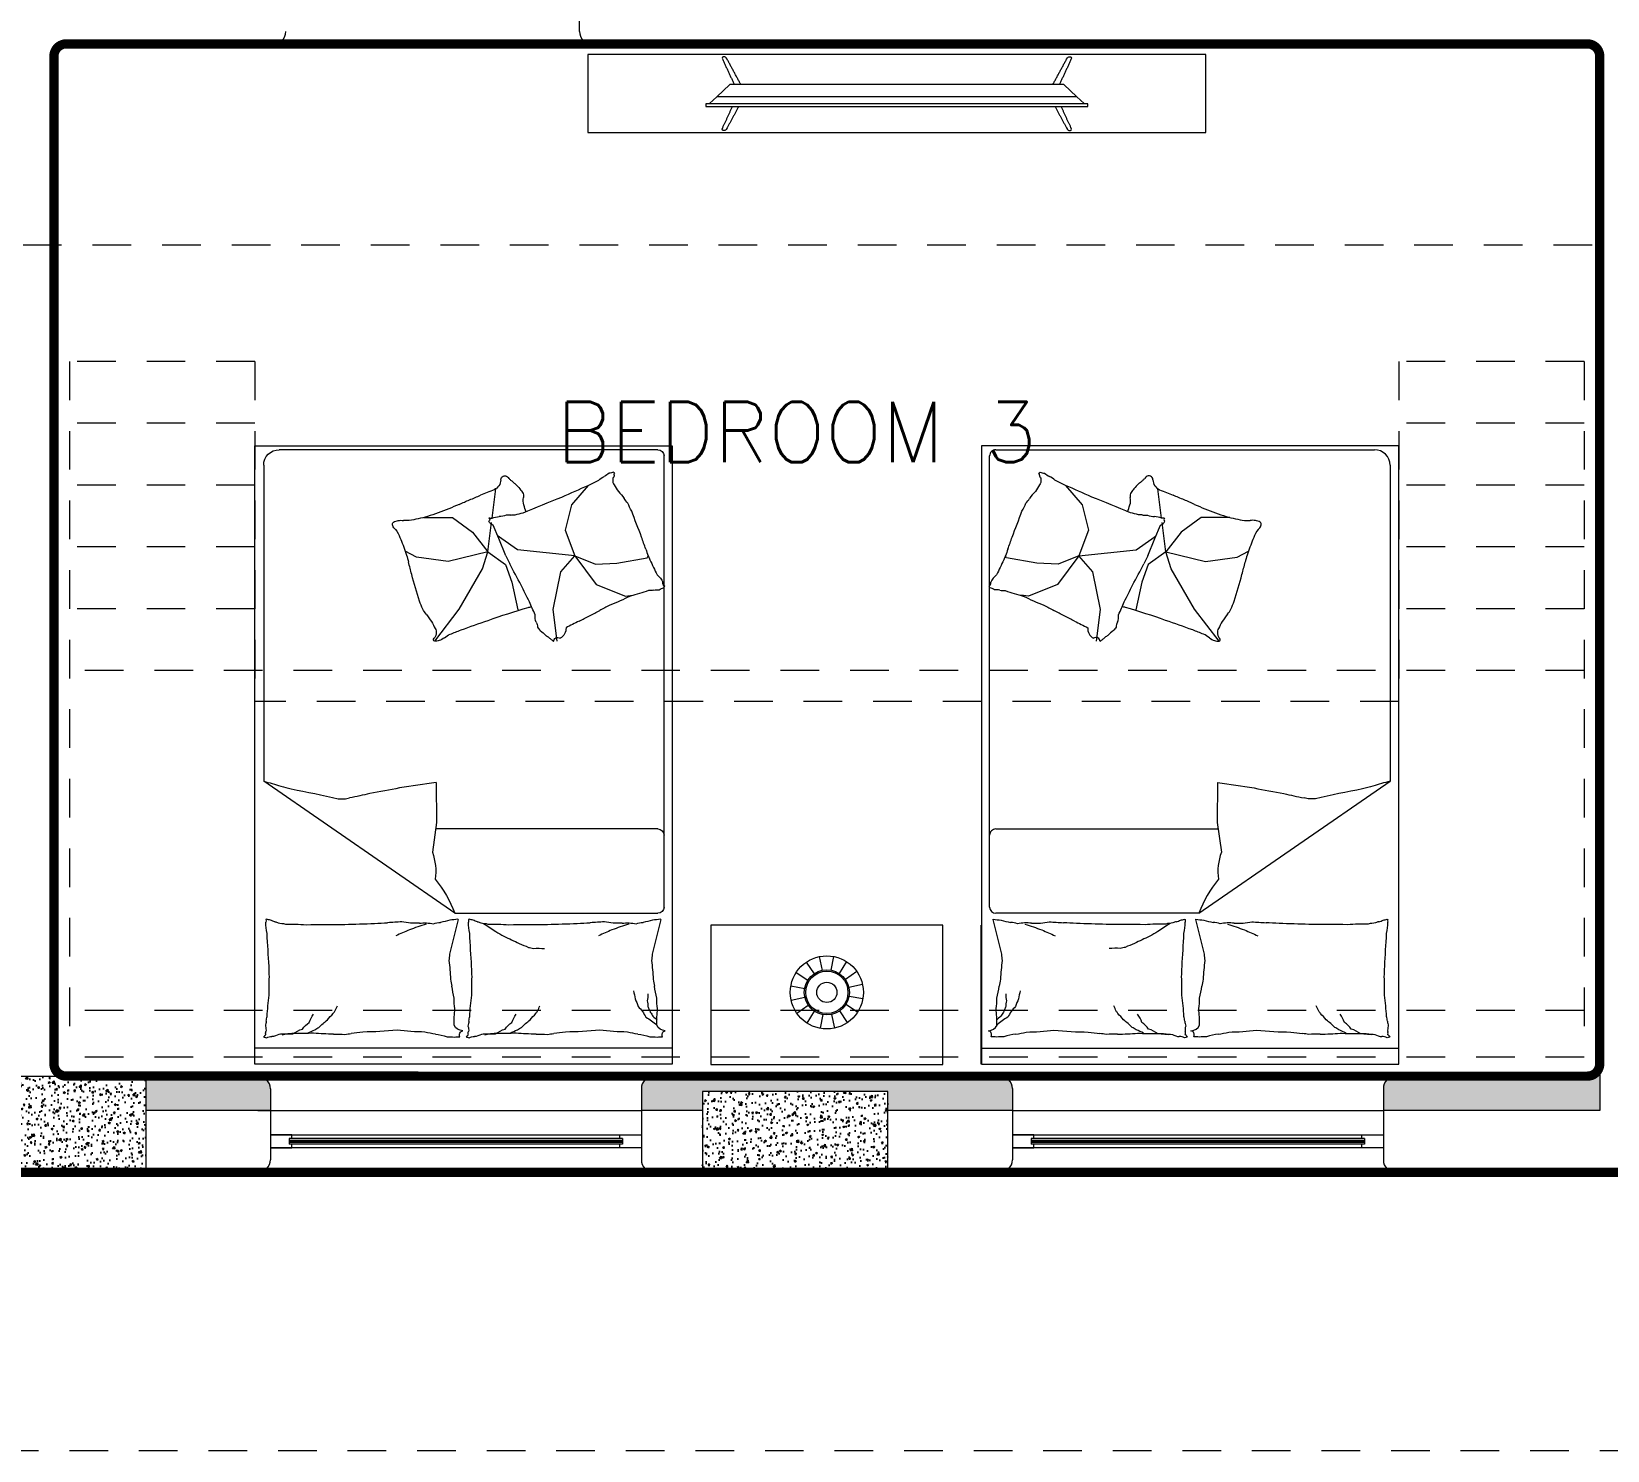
# Model space of a CAD drawing. Header units: metres. Extents: x 14 to 11050, y -346 to 476.
# Drawn here: x 216.64 to 221.74, y -218.95 to -214.36 of the extents above; entities that cross this region are included whole.
import ezdxf

# ---------------------------------------------------------------- set-up
doc = ezdxf.new("R2010")
doc.units = ezdxf.units.M
doc.linetypes.add('0', pattern=[0])
doc.linetypes.add('HIDDEN2', pattern=[0.1875, 0.125, -0.0625])
doc.layers.get('0').update_dxf_attribs({"color": 250, "linetype": '0', "lineweight": 20})
for name, color, linetype, lineweight in [('A-DOOR', 35, 'Continuous', 5), ('A-WALL', 250, 'Continuous', 20), ('baños', 140, 'Continuous', 0), ('Columnas', 7, 'Continuous', 18), ('MOBILIARIOS', 252, 'Continuous', 0), ('piscina', 131, 'Continuous', 0), ('textos', 7, 'Continuous', 0)]:
    doc.layers.add(name, color=color, linetype=linetype, lineweight=lineweight)
doc.layers.add('HATCH', color=8, linetype='Continuous')
doc.layers.add('RELLENO SECCION', color=8, linetype='Continuous', lineweight=0, transparency=0.4)
doc.layers.add('REVESTIMIENTO EXTERIOR', color=7, linetype='Continuous', lineweight=5, true_color=0xffdebd)
doc.layers.add('Techos 1', color=7, linetype='HIDDEN2', lineweight=9, true_color=0x42391a)
doc.styles.add('DIM_FONT', font='SIMPLEX.shx', dxfattribs={"width": 0.8})
doc.styles.get("Standard").update_dxf_attribs({"font": 'arial.ttf', "height": 0.1875})
pattern_1 = [(49.99999999999999, (114.3310712337616, 55.23879643552809), (0.05829909407872129, -0.005100507372448988), [0.006096000000000001, -0.067056]), (355, (114.3310712337616, 55.23879643552809), (-0.01127789485599019, 0.06113819047649125), [0.004876800000000001, -0.05364498693440001]), (100.4514447, (114.3359294760016, 55.23837139440808), (0.04702119906891305, 0.05603768061190244), [0.005180802815999999, -0.05698887827199999]), (46.18420000000001, (114.3310712337616, 55.25505243552809), (0.08674529308548158, -0.01345354493847269), [0.009144000000000001, -0.100584]), (96.63555760999992, (114.3383000017616, 55.25393131552809), (0.07596932289648096, 0.07917635987127089), [0.0077712074048, -0.08548339461120001]), (351.1841511700001, (114.3310712337616, 55.25505243552809), (0.07596932290079265, 0.07917635986737045), [0.007315189462400001, -0.0804671142144]), (21, (114.3391992337616, 55.25098843552809), (0.0485166052061224, -0.03272486341986804), [0.006096000000000001, -0.067056]), (326.0000000000001, (114.3391992337616, 55.25098843552809), (0.01977664907124706, 0.05894014915914217), [0.004876800000000001, -0.0536448]), (71.45144499999999, (114.3432422841936, 55.24826136356009), (0.06829325416918917, 0.02621528604348968), [0.005180802816000001, -0.056988780032]), (37.50000000000001, (114.3310712337616, 55.23879643552809), (0.0009883530401893813, 0.027057612439409), [0, -0.05299456, 0, -0.05445760000000001, 0, -0.05384800000000001]), (7.499999999999999, (114.3310712337616, 55.23879643552809), (0.02138229200329784, 0.03205778394179824), [0, -0.03104896, 0, -0.05177536000000001, 0, -0.0205232]), (327.5, (114.3129457937616, 55.23879643552809), (0.04338899045339885, -0.001833198077655502), [0, -0.02032, 0, -0.06339840000000001, 0, -0.0841248]), (317.5, (114.3048177937616, 55.23879643552809), (0.04740133804352578, 0.00813647713066657), [0, -0.026416, 0, -0.04210304, 0, -0.0597408])]

# ---------------------------------------------------------------- blocks, each defined once
blk = doc.blocks.new('A$C583d552a')
at = {"layer": 'MOBILIARIOS'}
for p, q in [((1.3493530225104, 2.000000005129777), (-7.091809948178707e-07, 2.000000005129777)), ((-7.091809948178707e-07, 2.000000005129777), (-7.091809948178707e-07, 5.129777491674758e-09)), ((1.3493530225104, 5.129777491674758e-09), (1.3493530225104, 2.000000005129777)), ((1.35069074354476, 1.999855054207956), (1.35069074354476, 1.549855054210866)), ((1.3493530225104, 1.947628593792842), (-7.091809948178707e-07, 1.947628593792842)), ((0.6498258954227367, 1.56169249970867), (0.6291694526219089, 1.644262628644583)), ((1.305193943014501, 1.56169249970867), (1.284537500220949, 1.644262628644583)), ((0.6573373826097395, 1.531666921240912), (0.6498258954227367, 1.56169249970867)), ((1.312705430201504, 1.531666921240912), (1.305193943014501, 1.56169249970867)), ((0.6465105523741386, 1.51146903846552), (0.02842776106194833, 1.084071361416363)), ((0.6465105523741386, 1.51146903846552), (1.303535947191335, 1.51146903846552)), ((1.323535947188134, 1.491469038461446), (1.323535947188134, 0.03216955187258463)), ((0.587634693015616, 1.218424109924172), (0.5739953466174939, 1.313834096509026)), ((1.303535947191335, 1.238869157489034), (0.5847119687234681, 1.238869157489034)), ((0.5858886552080094, 1.088283501980413), (0.587634693015616, 1.218424109924172)), ((0.02842776106194833, 0.06216955187869644), (0.02842776106194833, 1.084071361416363)), ((0.5815307200311963, 0.631595496212185), (0.6607039625298512, 0.5276403331010897)), ((0.9780728691250715, 0.6317379501344931), (0.9643114436687483, 0.5285970726838514)), ((0.6607039625298512, 0.5276403331010897), (0.7358184424876981, 0.3972664155737675)), ((0.8306997361571575, 0.4407243410025785), (0.8504667458175845, 0.5296156740880633)), ((0.9643114436687483, 0.5285970726838514), (0.990114214378309, 0.4065469590425437)), ((1.10364577846417, 0.4478032817717121), (1.198255284572269, 0.4856216129194308)), ((1.198255284572269, 0.4856216129194308), (1.222337779122654, 0.4821836213379811)), ((0.810932922445545, 0.3834388874240631), (0.8306997361571575, 0.4407243410025785)), ((1.034838651168002, 0.3549765203135848), (1.10364577846417, 0.4478032817717121)), ((0.5223352867899393, 0.3597345131058773), (0.4863209420575458, 0.3396940386157894)), ((0.6251235018928583, 0.3735620412555818), (0.5223352867899393, 0.3597345131058773)), ((0.7536086727989186, 0.3419563029822257), (0.6251235018928583, 0.3735620412555818)), ((0.7358184424876981, 0.3972664155737675), (0.7536086727989186, 0.3419563029822257)), ((0.7536086727989186, 0.3419563029822257), (0.810932922445545, 0.3834388874240631)), ((0.990114214378309, 0.4065469590425437), (1.034838651168002, 0.3549765203135848)), ((1.034838651168002, 0.3549765203135848), (1.101925502304994, 0.3824807354687891)), ((1.101925502304994, 0.3824807354687891), (1.170732433652347, 0.3790427438873394)), ((1.170732433652347, 0.3790427438873394), (1.268782492071523, 0.3618525034837603)), ((1.268782492071523, 0.3618525034837603), (1.272082211580027, 0.3554105122095734)), ((0.7041913445930277, 0.2787446852091762), (0.7536086727989186, 0.3419563029822257)), ((0.7536086727989186, 0.3419563029822257), (0.7653806894734316, 0.2478439538538169)), ((0.8118182594182599, 0.3557761563135955), (0.7887951259756392, 0.2994594065605725)), ((0.849059799372526, 0.3360672841229189), (0.7991747300613952, 0.2999680900031763)), ((1.034838651168002, 0.3549765203135848), (0.849059799372526, 0.3360672841229189)), ((1.003875443885818, 0.2724637336143587), (1.034838651168002, 0.3549765203135848)), ((0.6389603694690322, 0.231336077806418), (0.7041913445930277, 0.2787446852091762)), ((0.7887951259756392, 0.2994594065605725), (0.7710344215659006, 0.2560150531646741)), ((0.7991747300613952, 0.2999680900031763), (0.7871333848081576, 0.2913729698050247)), ((1.024517582073941, 0.1899510881414699), (1.003875443885818, 0.2724637336143587)), ((0.5460556591926888, 0.231336077806418), (0.6389603694690322, 0.231336077806418)), ((0.767220483662868, 0.2331355689095744), (0.7790539214176988, 0.1385321839045446)), ((1.078114167066133, 0.1273818150441457), (1.024517582073941, 0.1899510881414699)), ((-7.091809948178707e-07, 5.129777491674758e-09), (1.3493530225104, 5.129777491674758e-09)), ((1.303535947191335, 0.01216955187578606), (0.07842776105758276, 0.01216955187578606))]:
    blk.add_line(p, q, dxfattribs=at)
for centre, radius, start, end in [((0.02698494694709552, 1.913914137061738), 0.003419526399010452, 291.7883022298753, 340.4360326307888), ((0.02873201097759193, 1.90847016185603), 0.002318503280762332, 340.4360326307888, 101.8930567863742), ((0.02832323413826998, 1.937808287286543), 0.02510997430044378, 274.3025398218721, 291.7883022298753), ((0.03488393925294986, 1.909295900455845), 0.004278555704268702, 201.990399069729, 281.8930567863742), ((0.003364374372949896, 1.888935149276449), 0.03278844727572733, 338.5790157173076, 8.133482594709555), ((0.05028341812362669, 1.899413617640903), 0.01559499963616461, 158.5790157173076, 201.990399069729), ((0.05236532939238714, 1.939334617229406), 0.02887700087184937, 239.3487451222086, 274.3025398218721), ((0.04958935315448798, 1.856845596121502), 0.05392039297186392, 59.3487451222086, 84.74081197834848), ((0.04975224957092905, 1.082898678105494), 0.8207889043864385, 84.74081197834848, 88.09211325327271), ((0.1155825169037143, 2.000502021932562), 0.0992050227585521, 254.0647579922563, 274.2158775759118), ((0.1813076868631924, 1.98173600008181), 0.0992050227558066, 233.913638770771, 254.0647579922563), ((0.1400018720225944, 0.4060360103396761), 1.49427168971778, 88.09211325327271, 90.57574077374085), ((0.2341492686894071, 1.944901578579675), 0.09920502275516621, 216.1766451282338, 233.913638770771), ((0.2774470384167671, 2.107479279046174), 0.2340218361334519, 242.7604123700914, 249.1397179883686), ((0.2628464874790097, 1.029336111176463), 0.8732080458158228, 90.57574077374085, 94.80184567346454), ((0.2417946123962338, 1.948979677996476), 0.07678123187264828, 231.6114335728958, 242.7604123700914), ((0.2669037009829935, 2.19191831804369), 0.2897025545989886, 267.4614144787592, 274.8018456734645), ((0.318111798223299, 2.053205944496085), 0.1523768302813976, 259.8101235023769, 267.4614144787592), ((0.255241247548156, 1.37468045231094), 0.5292819795560268, 79.81012350237691, 83.91330479849167), ((0.3488769687603508, 0.8466294089087114), 1.048984595397113, 83.91330479849167, 90), ((0.5497658046654124, 1.212929273206328), 0.6826847311036982, 90, 97.546851360024), ((0.6154952123390558, 1.662461391293846), 0.2422405746093392, 97.546851360024, 105.7439835821419), ((0.5389633696679539, 2.204070411666407), 0.3047651663592303, 278.4371936823336, 285.7439835821419), ((0.6216581613909966, 2.071871614702331), 0.1611327186373747, 270, 278.4371936823336), ((0.6747653965860536, 1.857910189006589), 0.03418623553405789, 94.40020909415122, 153.4194789933119), ((0.6629710469853762, 2.001138212610613), 0.09039931654700195, 258.7276231168171, 270), ((0.6747079311455764, 1.904866492244992), 0.01312400763468531, 153.4194789933119, 258.7276231168171), ((0.68235299453886, 1.913914137061738), 0.003419526399010452, 291.7883022298753, 340.4360326307888), ((0.6841000585766324, 1.90847016185603), 0.002318503280762332, 340.4360326307888, 101.8930567863742), ((0.6836912817300345, 1.937808287286543), 0.02510997430044378, 274.3025398218721, 291.7883022298753), ((0.6902519868447143, 1.909295900455845), 0.004278555704268702, 201.990399069729, 281.8930567863742), ((0.6587324219647144, 1.888935149276449), 0.03278844727572733, 338.5790157173076, 8.133482594709555), ((0.7056514657153912, 1.899413617640903), 0.01559499963616461, 158.5790157173076, 201.990399069729), ((0.7077333769841516, 1.939334617229406), 0.02887700087184937, 239.3487451222086, 274.3025398218721), ((0.7049574007462525, 1.856845596121502), 0.05392039297186392, 59.3487451222086, 84.74081197834848), ((0.7051202971626935, 1.082898678105494), 0.8207889043864385, 84.74081197834848, 88.09211325327271), ((0.7709505644954788, 2.000502021932562), 0.0992050227585521, 254.0647579922563, 274.2158775759118), ((0.8366757344549569, 1.98173600008181), 0.0992050227558066, 233.913638770771, 254.0647579922563), ((0.7953699196143589, 0.4060360103396761), 1.49427168971778, 88.09211325327271, 90.57574077374085), ((0.8895173162811716, 1.944901578579675), 0.09920502275516621, 216.1766451282338, 233.913638770771), ((0.9328150860085316, 2.107479279046174), 0.2340218361334519, 242.7604123700914, 249.1397179883686), ((0.9182145350707742, 1.029336111176463), 0.8732080458158228, 90.57574077374085, 94.80184567346454), ((0.8971626599879983, 1.948979677996476), 0.07678123187264828, 231.6114335728958, 242.7604123700914), ((0.922271748582034, 2.19191831804369), 0.2897025545989886, 267.4614144787592, 274.8018456734645), ((0.9734798458150635, 2.053205944496085), 0.1523768302813976, 259.8101235023769, 267.4614144787592), ((0.9106092951399205, 1.37468045231094), 0.5292819795560268, 79.81012350237691, 83.91330479849167), ((1.004245016352115, 0.8466294089087114), 1.048984595397113, 83.91330479849167, 90), ((1.205133852257177, 1.212929273206328), 0.6826847311036982, 90, 97.546851360024), ((1.27086325993082, 1.662461391293846), 0.2422405746093392, 97.546851360024, 105.7439835821419), ((1.194331417259718, 2.204070411666407), 0.3047651663592303, 278.4371936823336, 285.7439835821419), ((1.277026208982761, 2.071871614702331), 0.1611327186373747, 270, 278.4371936823336), ((1.330133444177818, 1.857910189006589), 0.03418623553405789, 94.40020909415122, 153.4194789933119), ((1.318339094577141, 2.001138212610613), 0.09039931654700195, 258.7276231168171, 270), ((1.330075978737341, 1.904866492244992), 0.01312400763468531, 153.4194789933119, 258.7276231168171), ((-0.206670003674617, 1.825347550933884), 0.2460324298296742, 8.133482594709555, 12.10945803156873), ((0.2334417534723343, 1.886664592406532), 0.1983336164097875, 187.6808967096277, 192.1094580315687), ((0.9509967585611321, 1.898710897476349), 0.9130531557024769, 183.3687486014221, 187.6808967096277), ((0.2698286858642405, 1.896110119494779), 0.09920502275485914, 198.4396515788465, 216.1766451282338), ((0.4777846010904341, 2.163335424477054), 0.3916486463265963, 226.188492263924, 231.6114335728958), ((0.4094985920521594, 1.998182097697509), 0.2251969116392901, 219.0349358862812, 226.188492263924), ((0.297012474052508, 1.859068204983714), 0.04931628471404679, 208.3167638750771, 219.0349358862812), ((1.13617132182776, 1.873502683833294), 0.4918309499015451, 180, 186.2323646126351), ((0.4486980439171475, 1.825347550933884), 0.2460324298296742, 8.133482594709555, 12.10945803156873), ((0.8888098010713747, 1.886664592406532), 0.1983336164097875, 187.6808967096277, 192.1094580315687), ((1.606364806152897, 1.898710897476349), 0.9130531557024769, 183.3687486014221, 187.6808967096277), ((0.925196733456005, 1.896110119494779), 0.09920502275485914, 198.4396515788465, 216.1766451282338), ((1.133152648682199, 2.163335424477054), 0.3916486463265963, 226.188492263924, 231.6114335728958), ((1.064866639643924, 1.998182097697509), 0.2251969116392901, 219.0349358862812, 226.188492263924), ((0.9523805216442724, 1.859068204983714), 0.04931628471404679, 208.3167638750771, 219.0349358862812), ((1.140681915421055, 1.912280360353407), 0.1399446217408161, 314.9023836051139, 332.601174333709), ((1.200952022910542, 1.972345449023351), 0.139944621739241, 297.2035924719159, 314.9023836051139), ((1.239468092338257, 1.866741977086576), 0.0526082136424462, 318.5570937573442, 334.6448831645185), ((1.23385895364413, 1.916663376767474), 0.08985455834404225, 306.2640674223089, 318.5570937573442), ((1.791539369419525, 1.873502683833294), 0.4918309499015451, 180, 186.2323646126351), ((0.4429740115876939, 1.90623697081196), 0.2001861671677479, 203.0027692445326, 208.3167638750771), ((1.506458533861633, 1.599424647451315), 0.8820328122766421, 167.8016206814328, 170.3156336117187), ((0.8483192046471686, 1.785795666634158), 0.203978832723049, 170.3156336117187, 180), ((1.098342059179458, 1.90623697081196), 0.2001861671677479, 203.0027692445326, 208.3167638750771), ((1.090274722962249, 1.802269534557354), 0.1399446217354686, 343.4850240281289, 354.3688736469454), ((1.105297697336255, 1.852937609947048), 0.1399446217330947, 332.601174333709, 343.4850240281289), ((1.215228732369042, 1.813156119133282), 0.05616381224046976, 341.2201011069947, 0), ((1.179859907554828, 1.771870984048519), 0.09153263705200516, 0, 14.68510665884729), ((1.080553973805991, 1.889543766934594), 0.2055588306124303, 338.1850764519421, 341.2201011069947), ((1.138631256900453, 1.888069492786826), 0.1510926614711583, 334.6448831645185, 338.1850764519421), ((2.161826581453397, 1.599424647451315), 0.8820328122766421, 167.8016206814328, 170.3156336117187), ((1.503687252238933, 1.785795666634158), 0.203978832723049, 170.3156336117187, 180), ((0.7245869715109166, 1.757333093766874), 0.6787269722582456, 178.3669113583332, 183.3687486014221), ((0.3229634125666507, 1.791963095005713), 0.3171219007145616, 347.8016206814328, 351.9949491948005), ((1.379955019102681, 1.757333093766874), 0.6787269722582456, 178.3669113583332, 183.3687486014221), ((0.9783314601584152, 1.791963095005713), 0.3171219007145616, 347.8016206814328, 351.9949491948005), ((13.65569547024575, 0.8500147470551838), 13.63555196031532, 176.4951423299458, 176.9450421072852), ((1.410320098016427, 1.64469164303614), 1.365227436036071, 176.9450421072852, 178.3669113583332), ((-0.02514400274299078, 1.755585667008063), 0.6587817297258798, 351.9949491948005, 357.3351183681415), ((14.31106351783751, 0.8500147470551838), 13.63555196031532, 176.4951423299458, 176.9450421072852), ((2.065688145608192, 1.64469164303614), 1.365227436036071, 176.9450421072852, 178.3669113583332), ((0.6302240448487737, 1.755585667008063), 0.6587817297258798, 351.9949491948005, 357.3351183681415), ((0.5615314258459421, 1.64741080877161), 0.06771125242053372, 357.3351183681415, 14.04519390940754), ((1.216899473437707, 1.64741080877161), 0.06771125242053372, 357.3351183681415, 14.04519390940754), ((0.1620482361024642, 0.9067300238896223), 0.738666396783039, 64.68892615813093, 66.51559171761322), ((0.6393850132219541, 1.850830884250399), 0.3126399225708171, 296.4984803909256, 302.1349795991576), ((0.2156728556358303, 2.891204561281711), 1.432285134951083, 294.3265278298848, 296.4984803909256), ((0.6758473157453864, 2.083406232297648), 0.5066465191820224, 290.6742811174504, 294.3265278298848), ((0.880425804926972, 1.679570306427422), 0.05797391510516451, 274.0827718428247, 290.6742811174504), ((0.9177638678077074, 1.896859978791554), 0.2720537801698949, 266.444800906154, 274.0827718428247), ((0.8174162836942287, 0.9067300238896223), 0.738666396783039, 64.68892615813093, 66.51559171761322), ((0.3558245358647127, 1.520941845687275), 0.3211810663005845, 170.0016419585782, 176.4951423299458), ((0.0167298825610942, 1.535022884920409), 0.01932936577007352, 350.0016419585781, 16.69776590476856), ((0.03592943502667367, 1.530356085823087), 0.001321023312922661, 16.69776590476856, 97.12039367110488), ((0.06163211236639654, 1.446737465681736), 0.0874807337156975, 97.12039367110488, 106.221151147886), ((0.0859601593831485, 1.465353257219476), 0.07672654245508678, 106.221151147886, 117.2841172306364), ((0.05443992077857729, 1.58317722212837), 0.04528945216353445, 282.8690380365239, 297.2841172306364), ((0.06610693192419603, 1.688523972887424), 0.14588121229112, 273.5739729966662, 282.8690380365239), ((0.09277669747029904, 2.710306452922168), 1.164013960197642, 270.2865448048574, 273.5739729966662), ((0.2621837055478409, 7.266242239362555), 5.718506036002936, 269.0296215215465, 270.2865448048574), ((0.4438657888306352, 4.906502012978535), 3.36218110829867, 267.3903699312741, 269.0296215215465), ((0.4848562221952761, 2.75731159954762), 1.216456855347276, 265.3824179551856, 267.3903699312741), ((0.3620948353629956, 0.138969384155871), 1.404763554196242, 85.38241795518562, 87.25093522363939), ((0.5212806066913345, 1.313785860453436), 0.2300529023409549, 87.25093522363939, 101.5585619495945), ((0.205238944493658, 0.887964143250656), 0.7386663968077241, 66.51559171761322, 68.34225723620509), ((0.2539006317813346, 0.8688387584845714), 0.7386663969358387, 68.34225723620509, 70.5720183901779), ((0.3081061942714314, 0.8497202060318614), 0.7386663969404011, 70.5720183901779, 72.80177911772526), ((0.548665095178194, 1.688566071003379), 0.1459110822094432, 263.5659464289487, 281.5585619495945), ((0.6136802924586391, 1.659880143292185), 0.1197367658717637, 252.6135877437064, 263.5659464289487), ((0.5624193210744579, 1.314368709478231), 0.229668082843701, 72.61358774370643, 80.51589581660451), ((0.6117698323862442, 1.26347905208263), 0.2707516457540592, 80.51589581660451, 85.91706013517057), ((0.6572721021723282, 1.530752393948433), 0.0009168542464135526, 85.91706013517057, 194.0449372957398), ((1.011192583456477, 1.520941845687275), 0.3211810663005845, 170.0016419585782, 176.4951423299458), ((0.6720979301601346, 1.535022884920409), 0.01932936577007352, 350.0016419585781, 16.69776590476856), ((0.6912974826184382, 1.530356085823087), 0.001321023312922661, 16.69776590476856, 97.12039367110488), ((0.717000159958161, 1.446737465681736), 0.0874807337156975, 97.12039367110488, 106.221151147886), ((0.741328206974913, 1.465353257219476), 0.07672654245508678, 106.221151147886, 117.2841172306364), ((0.7098079683703418, 1.58317722212837), 0.04528945216353445, 282.8690380365239, 297.2841172306364), ((0.7214749795159605, 1.688523972887424), 0.14588121229112, 273.5739729966662, 282.8690380365239), ((0.352391799139923, 2.161799636604201), 0.7286236185014265, 302.1349795991576, 305.8262850843881), ((0.7481447450693395, 2.710306452922168), 1.164013960197642, 270.2865448048574, 273.5739729966662), ((0.9175517531468813, 7.266242239362555), 5.718506036002936, 269.0296215215465, 270.2865448048574), ((1.0992338364224, 4.906502012978535), 3.36218110829867, 267.3903699312741, 269.0296215215465), ((1.140224269787041, 2.75731159954762), 1.216456855347276, 265.3824179551856, 267.3903699312741), ((1.01746288295476, 0.138969384155871), 1.404763554196242, 85.38241795518562, 87.25093522363939), ((1.176648654283099, 1.313785860453436), 0.2300529023409549, 87.25093522363939, 101.5585619495945), ((0.8606069920854225, 0.887964143250656), 0.7386663968077241, 66.51559171761322, 68.34225723620509), ((0.9092686793730991, 0.8688387584845714), 0.7386663969358387, 68.34225723620509, 70.5720183901779), ((0.9634742418631959, 0.8497202060318614), 0.7386663969404011, 70.5720183901779, 72.80177911772526), ((1.204033142769958, 1.688566071003379), 0.1459110822094432, 263.5659464289487, 281.5585619495945), ((1.269048340050404, 1.659880143292185), 0.1197367658717637, 252.6135877437064, 263.5659464289487), ((1.217787368666222, 1.314368709478231), 0.229668082843701, 72.61358774370643, 80.51589581660451), ((1.267137879978009, 1.26347905208263), 0.2707516457540592, 80.51589581660451, 85.91706013517057), ((1.312640149764093, 1.530752393948433), 0.0009168542464135526, 85.91706013517057, 194.0449372957398), ((0.2943961862104061, 1.640665047329321), 0.375068174557999, 320.3554606070879, 339.8511603195637), ((1.303535947191335, 1.491469038461446), 0.02, 0, 90), ((0.4049083579222952, 1.375874632736895), 0.1801095163496523, 339.8511603195637, 8.135581427254657), ((1.303535947191335, 1.258869157493109), 0.02, 270, 0), ((-0.639491341826897, 5.102907268228819), 4.064557846763775, 280.7275609404751, 282.925537287902), ((0.2775065896123579, 1.198940343027289), 0.0581297846999787, 262.269617826276, 280.7275609404751), ((0.3326296113511944, 1.33085478259477), 0.1941505589237871, 256.809597245706, 262.269617826276), ((-0.2025427503328956, -1.325273889196751), 2.51578342322049, 76.80959724570603, 78.32586281720029), ((-0.05538702251283212, -1.428372303118294), 2.587963519448266, 78.32586281720029, 80.50498005231553), ((-0.4754116179253742, 2.848699250557047), 1.83514732567789, 285.9351885816118, 287.7363855474176), ((-0.06340467878249001, 1.741515392204974), 0.6573929269126021, 282.925537287902, 285.9351885816118), ((-0.03767824853343882, -2.639996016441501), 3.7800666463592, 80.50498005231553, 82.30800455554564), ((0.5836481732251286, 0.626744482564618), 0.006295751882727788, 166.7191556152773, 233.4208231989165), ((0.5818360197729362, 0.6271722178282744), 0.004433801938804676, 93.94835850893317, 166.7191556152773), ((0.571459314195863, 0.6103197025006466), 0.01415765088276484, 10.40739428113738, 53.42082319891641), ((0.5839572611796484, 0.5964390069350429), 0.03524013110698786, 69.65479008888582, 93.94835850893317), ((0.50951906119667, 0.5989432756980477), 0.07713397999115425, 2.728618400002953, 10.40739428113738), ((0.5752998025920988, 0.5730914891976226), 0.06014109843147915, 51.41461271701508, 69.65479008888582), ((0.6622037955014548, 0.6820112033676651), 0.07919952062409745, 231.4146127170151, 247.2930822064679), ((0.7914300328623085, 0.7705055434564656), 0.2176143599932241, 307.2150931760106, 313.5224447222108), ((0.5510492252572021, 1.145587442930491), 0.6604861267510977, 306.2163012350456, 307.2150931760106), ((1.183537887786997, 0.3162323191356791), 0.3825284468561272, 126.2163012350456, 127.5287398564194), ((0.988998872503771, 0.5924075101722792), 0.04520213708834055, 127.5287398564194, 134.1274028745412), ((0.9177903819356743, 0.68254703810112), 0.06967765861389855, 308.8136143446322, 314.1274028745412), ((0.9790101942774072, 0.6318123619641938), 0.0127267241018411, 176.7545059772114, 308.8136143446322), ((0.9705427349101683, 0.5900220151891062), 0.03586585899144194, 356.7545059772114, 62.70976217609989), ((0.4045907690372132, 0.6678187262953088), 0.1939532799805708, 320.2995303880214, 329.0943701017587), ((0.2689894093120984, 0.7489925636402859), 0.3519941627583441, 329.0943701017587, 333.1820744537392), ((0.5480103702059296, 0.6079393488982987), 0.03934626814286472, 333.1820744537392, 345.429094599271), ((0.5712927268098156, 0.6018873723880915), 0.0152901972109828, 345.429094599271, 2.728618400002953), ((0.9547571486975812, 1.381145385603531), 0.8370755456026705, 247.2930822064679, 249.8713303263295), ((2.419769189669069, 5.378280392135139), 5.094228178596252, 249.8713303263295, 250.916380926493), ((1.78247670373753, 3.536186416291685), 3.145009892091579, 250.916380926493, 253.3915349910029), ((0.9519292772813515, 0.5525719534200562), 0.04581913122229182, 157.5837813069688, 188.0491794216861), ((0.8912675090680295, 0.5832916064102847), 0.02259554269079298, 324.1064262555203, 8.0491794216861), ((0.8603227303458425, 0.6425965910386822), 0.07742480592538345, 313.5224447222108, 324.1064262555203), ((-0.3714748518839315, -2.185839506957336), 3.097183026907536, 62.70976217609989, 63.58534790760535), ((1.979573975200083, 2.355050501959568), 2.016249894929211, 242.5001420289836, 243.5853479076053), ((0.7198966183852917, 0.4414113756940878), 0.1965158211189567, 153.9265099504297, 162.1604006112505), ((0.6161474477260072, 0.4921780597944689), 0.08101193968189808, 140.2995303880214, 153.9265099504297), ((0.9168566236978677, 0.6340877291734159), 0.1165655863884394, 253.3915349910029, 259.2633827587736), ((1.817393212258366, 0.1204051218740005), 1.005424449327785, 154.947148474809, 157.5837813069688), ((3.932983813748478, 5.944493487033697), 6.101859944039504, 242.1517827547723, 242.5001420289836), ((-1.579654303823872, -4.646965714928001), 5.838332169079521, 62.15178275477227, 62.50791721575425), ((0.9266796548320144, -0.06796182537777895), 0.623626505052398, 62.50791721575425, 69.25136790839223), ((2.439540589591388, -0.1120172158041441), 2.003020344669027, 162.1604006112505, 164.7374578865318), ((2.389747087595651, -0.264322347778716), 1.686844298923512, 152.9116469864673, 154.947148474809), ((1.120582048976985, 0.06566748672071299), 0.4299703486098196, 69.25136790839223, 77.3747773119044), ((1.276630012652504, 0.4048673755535219), 0.06299426755711378, 77.3747773119044, 93.38811934018608), ((1.303908138120505, 0.5246667607427753), 0.05987227262389626, 256.9597694141147, 273.3881193401861), ((1.334180654469719, 0.5081993003698244), 0.05088827194874804, 238.3082601303087, 256.9597694141147), ((2.09716976220011, -0.01859569369094061), 1.648132525434107, 164.7374578865318, 166.158996003392), ((2.218023057000437, -0.3311296175231746), 1.565247486249742, 150.0640298231654, 152.9116469864673), ((-1.10811400448506, 1.549091151275434), 2.661878904894848, 333.666820340453, 334.8268490808732), ((1.251902143848611, 0.4742651883718736), 0.07551962289106551, 310.508645673345, 333.666820340453), ((1.336333107653672, 0.4410464588656851), 0.01675039272480983, 130.508645673345, 180.9613613016662), ((1.328501964452926, 0.4587207270308227), 0.00580431018091894, 180.9613613016662, 238.3082601303087), ((-0.03268346267645938, 0.5061629246486063), 0.5454140017801368, 343.6877615160556, 346.1589960033919), ((0.6260871960178065, 0.4627314669271527), 0.2143256083187305, 330.0640298231654, 337.7645183818016), ((1.109398753970936, 0.4318704418985817), 0.1797554678622998, 334.8268490808732, 339.2918794190427), ((-2.002446627674317, 1.283958455067705), 2.661878904894558, 338.0627025027021, 339.2227314676883), ((0.3182556036692858, 0.4034597838037826), 0.179755467862958, 339.2227314676883, 343.6877615160556), ((2.816311835594433, -0.2212181367428911), 1.648132525413346, 160.3415754305974, 161.7631134838619), ((0.7540639316205215, 0.5260958805886276), 0.5454140017873752, 339.2918794190427, 341.7631134838618), ((0.4617787451636559, 0.252362736340956), 0.01675039272496177, 134.9045278367938, 185.3572435159607), ((0.3966427995540016, 0.3177161170535783), 0.07551962289063957, 314.9045278367938, 338.0627025027021), ((0.777846799667941, 0.2339897763670251), 0.02305474601004581, 107.1867432116035, 157.7645183818016), ((3.105032313017773, -0.4634120305124725), 2.003020344674618, 157.7645183818016, 160.3415754305974), ((0.4508804760400835, 0.2513407514418304), 0.005804310180949536, 185.3572435159607, 242.704142383116), ((0.471555318464425, 0.2914046316730037), 0.0508882719485396, 242.704142383116, 261.3556520670525), ((0.4729056193020824, 0.3002865771707093), 0.0598722726251139, 261.3556520670525, 277.7840015248055), ((0.4895465316433274, 0.1785521665299257), 0.06299426755666054, 81.77065954639642, 97.78400152480553), ((0.4370191284754128, -0.1846451847593471), 0.4299703486116809, 73.64725004019559, 81.77065954639642), ((0.3824951908529783, -0.3704672694218516), 0.623626505046277, 66.90379967998685, 73.64725004019559), ((0.7549580319675897, 0.2383120195083848), 0.004666400465934595, 287.1867432116034, 70.6200685701495), ((0.75702043098795, 0.2246760695709327), 0.00920333792316308, 70.6200685701495, 94.25931909532157), ((0.7647908718493, 0.2669931519778856), 0.03396428995763099, 262.0177587347744, 274.2593190953216), ((0.817516385053068, 0.4220554312562399), 0.1954889425362712, 255.1193049991552, 262.0177587347744), ((0.7664049462102867, 0.05070858341082385), 0.1793601563071827, 75.11930499915525, 82.32164319283464), ((0.8180688811546588, 0.1530486270132769), 0.0712255711155273, 82.32164319283464, 94.51183515163544), ((0.8369567563051987, 0.2893045049715965), 0.0663342297775175, 261.8784315226806, 274.5118351516355), ((0.8839565667433362, 0.3319960179799182), 0.11656558638626, 248.9956527720852, 261.8784315226806), ((2.120526720674434, 3.101211005654704), 3.145009892096932, 246.5204987121799, 248.9956527720852), ((1.825945767427811, -0.1202294490283293), 1.005424449322283, 160.6552148516055, 161.9796632353611), ((1.388135256419673, 0.1107792794575744), 0.1965158211193161, 149.5306275762796, 157.7645183818016), ((-1.663109305882926, -5.167201304822584), 5.838332169166429, 66.5476649456249, 66.90379967998685), ((3.088920187182566, 5.786629230577319), 6.101859944081538, 246.5476649456249, 246.8960241778194), ((1.48572295472627, 2.028708514575783), 2.016249894906996, 246.8960241778194, 247.9812302095452), ((-0.4313557908469647, -2.711756159813149), 3.097183026901722, 67.10564429954596, 67.98123020954522), ((0.8466050452691434, 0.1618852211252033), 0.02259554269071401, 328.5023085887285, 12.44506160097914), ((0.9134121858944582, 0.1766288152941797), 0.0458191312226424, 161.9796632353611, 192.4450616009792), ((3.10776139829909, 4.799821525979723), 5.094228178595516, 245.475447848876, 246.5204987121799), ((1.036299625767469, 0.2819309992557919), 0.1939532799816712, 315.9036482458849, 324.6984879745081), ((1.264413448835739, 0.1287700915202095), 0.08101193968167004, 135.9036482458849, 149.5306275762796), ((0.7595982148916391, 0.1084018780968563), 0.03586585899155762, 1.150388449114836, 67.10564429954596), ((0.8081810037831474, 0.1093774576295345), 0.01272672410194786, 181.1503884491148, 313.2094967039216), ((0.7691885258602724, 0.1508864398858805), 0.06967765861307301, 313.2094967039216, 318.5232852019428), ((0.8552593352935673, 0.07479975757473767), 0.04520213708768352, 131.9246219978522, 138.5232852019427), ((1.080644702727341, -0.1761792762406458), 0.3825284468672854, 130.6121832550206, 131.9246219978522), ((0.4017093302020385, 0.6156074126413387), 0.66048612674127, 310.6121832550206, 311.6109753843782), ((0.6958069391760091, 0.2844850815019981), 0.217614359992089, 311.6109753843782, 317.9183267310338), ((0.799854258991445, 0.1905315487967982), 0.07742480592527849, 317.9183267310338, 328.5023085887285), ((1.459476087154371, 0.8725385468499098), 0.8370755456045915, 242.8971996932088, 245.475447848876), ((1.166015151247166, 0.1689215557855732), 0.07919952062383115, 227.0187304856535, 242.8971996932088), ((1.142978903211088, 0.1188128983851584), 0.01529019721044978, 341.0332122580908, 358.3327362303579), ((1.080729141357779, 0.1057651690209696), 0.07713397999177185, 358.3327362303579, 6.011511767738264), ((1.148546863761339, 0.0928319885572364), 0.01415765088288582, 6.011511767738264, 49.02494069294075), ((1.124612148683127, 0.1387585676932304), 0.03934626814165455, 328.7861923309611, 341.0332122580908), ((0.8745518958232879, 0.3293803352646592), 0.3519941627594608, 324.6984879745081, 328.7861923309611), ((0.07842776105758276, 0.06216955187869644), 0.05, 180, 270), ((1.104762602524033, 0.04379824981174352), 0.06014109843172347, 47.0187304856535, 65.25890806702557), ((1.14548910227245, 0.05255701485316422), 0.0352401311072504, 65.25890806702557, 89.55247590229752), ((1.164462210049578, 0.08321608624123655), 0.004433801938647904, 89.55247590229752, 162.3232733367772), ((1.168625157253018, 0.09240301470003942), 0.006295751882641312, 162.3232733367772, 229.0249406929402), ((1.303535947191335, 0.03216955187258463), 0.02, 270, 0)]:
    blk.add_arc(centre, radius, start, end, dxfattribs=at)
at = {"layer": 'MOBILIARIOS', "style": 'DIM_FONT', "text_generation_flag": 4, "width": 0.7999999999992724, "flags": 9}
for tag in ['XSIZE', 'YSIZE']:
    blk.add_attdef(tag, (1.3493530225104, 2.000000005129777), '', height=0.0005, rotation=180, dxfattribs=at)
blk = doc.blocks.new('A$C58f5b6b7')
at = {"layer": 'MOBILIARIOS'}
for points in [[(1.069470840775466e-07, 0.2525811234954745), (2.000000106947084, 0.2525811234954745), (2.000000106947084, 0), (1.069470840775466e-07, 0)], [(0.3820001069470891, 0.1596185134729211), (0.3820001069470891, 0.1691435134729176), (1.618000106947079, 0.1691435134729176), (1.618000106947079, 0.1596185134729211)]]:
    blk.add_lwpolyline(points, close=True, dxfattribs=at)
for points in [[(1.605932393574449, 0.159519432846011), (1.582282151334311, 0.1371998092812277), (1.000000106947084, 0.1371998092812277), (0.4177180625598567, 0.1371998092812277), (0.3940678203197194, 0.159519432846011)], [(1.582282151334311, 0.1371998092812277), (1.539962872616115, 0.09726151347291534), (0.4600373412780527, 0.09726151347290113), (0.4177180625598567, 0.1371998092812277)]]:
    blk.add_lwpolyline(points, dxfattribs=at)
for points, degree in [([(0.4511645361125147, 0.2382135501685951, -0.004703474324619776), (0.446902711392795, 0.2460982481493375, -0.004703474324619776), (0.4415006584346202, 0.2460982481493375, -0.004703474324619776), (0.4324817371493168, 0.2460982481493375, -0.004703474324619776), (0.4368044720420698, 0.2370140929480868, -0.004703474324619776)], 3), ([(0.4368044720420698, 0.2370140929480868, -0.004703474324619776), (0.452572019644947, 0.2030788032105022, -0.004703474324619776), (0.4683395672478241, 0.1691435134729176, -0.004703474324619776)], 2), ([(0.4884981539053115, 0.1691435134729176, -0.004703474324619776), (0.4698313450089131, 0.2036785318207563, -0.004703474324619776), (0.4511645361125147, 0.2382135501685951, -0.004703474324619776)], 2), ([(1.511502059988857, 0.1691435134729176, -0.004703474324619776), (1.530168868885255, 0.2036785318207563, -0.004703474324619776), (1.548835677781653, 0.2382135501685951, -0.004703474324619776)], 2), ([(1.563195741852098, 0.2370140929480868, -0.004703474324619776), (1.547428194249221, 0.2030788032105022, -0.004703474324619776), (1.531660646646344, 0.1691435134729176, -0.004703474324619776)], 2), ([(1.548835677781653, 0.2382135501685951, -0.004703474324619776), (1.553097502501373, 0.2460982481493375, -0.004703474324619776), (1.558499555459548, 0.2460982481493375, -0.004703474324619776), (1.567518476744851, 0.2460982481493375, -0.004703474324619776), (1.563195741852098, 0.2370140929480868, -0.004703474324619776)], 3), ([(0.4368044720420698, 0.0171824033505743, -0.004703474324619776), (0.4554082793266616, 0.05722195841174482, -0.004703474324619776), (0.4740120866112534, 0.09726151347290113, -0.004703474324619776)], 2), ([(0.4950970879554575, 0.09726151347290113, -0.004703474324619776), (0.4731308120339577, 0.05662222980149068, -0.004703474324619776), (0.4511645361125147, 0.01598294613006601, -0.004703474324619776)], 2), ([(1.504903125938711, 0.09726151347291534), (1.52686940186021, 0.05662222980149068), (1.548835677781653, 0.01598294613006601)], 2), ([(1.563195741852098, 0.0171824033505743), (1.544591934567507, 0.05722195841174482), (1.525988127282915, 0.09726151347291534)], 2)]:
    blk.add_open_spline(points, degree=degree, dxfattribs=at)
for points in [[(0.4511645361125147, 0.01598294613006601, -0.004703474324619776), (0.446902711392795, 0.008098248149337905, -0.004703474324619776), (0.4415006577906411, 0.008098248149337905, -0.004703474324619776), (0.432481734999044, 0.008098248149337905, -0.004703474324619776), (0.4368044720420698, 0.0171824033505743, -0.004703474324619776)], [(1.548835677781653, 0.01598294613006601), (1.553097502501373, 0.008098248149337905), (1.558499556103527, 0.008098248149337905), (1.567518478895124, 0.008098248149337905), (1.563195741852098, 0.0171824033505743)]]:
    blk.add_open_spline(points, degree=3, knots=[-0.08544200803406514, -0.08544200803406514, -0.08544200803406514, -0.08544200803406514, -0.04272100910977372, 0, 0, 0, 0], dxfattribs=at)
blk = doc.blocks.new('A$C89702949')
at = {"layer": 'HATCH'}
h = blk.add_hatch(dxfattribs=at)
h.set_pattern_fill('AR-CONC', color=256, scale=0.00032)
h.set_pattern_definition(pattern_1)
h.paths.add_polyline_path([(8.397302014481511, 0.3000000000122327), (8.10000000004743, 0.3000000000078558), (7.900000000036897, 0.3000000000100158), (7.900000000047442, 1.011812855722383e-11), (8.397302014481511, 5.684341886080801e-12), (8.397302014481511, 0.1958945167839374), (8.397460291404059, 0.1958948777400451)])
h = blk.add_hatch(dxfattribs=at)
h.set_pattern_fill('AR-CONC', color=256, scale=0.00032)
h.set_pattern_definition(pattern_1)
h.paths.add_polyline_path([(10.19775812149834, 0.2500000000100613), (10.19775812149834, 1.011812855722383e-11), (10.79775812149833, 1.011812855722383e-11), (10.79775812149833, 0.2500000000100613)])
at = {"layer": 'Columnas'}
blk.add_lwpolyline([(8.397758121498441, 5.798028723802418e-12), (7.900000000047442, 1.011812855722383e-11), (7.900000000036897, 0.3000000000100158), (8.100000000000477, 0.3000000000100158), (8.10000000004743, 0.3000000000078558), (8.397302014481511, 0.3000000000122327), (8.397758121498441, 5.798028723802418e-12)], dxfattribs=at)
blk.add_lwpolyline([(10.19775812149834, 0.2500000000100613), (10.19775812149834, 1.011812855722383e-11), (10.79775812149833, 1.011812855722383e-11), (10.79775812149833, 0.2500000000100613)], close=True, dxfattribs=at)
blk = doc.blocks.new('PL BASE 2N NASAS 09')
at = {"layer": 'RELLENO SECCION', "true_color": 0xc7c8ca}
h = blk.add_hatch(color=9, dxfattribs=at)
h.dxf.hatch_style = 1
edge = h.paths.add_edge_path()
edge.add_arc((167.4075462210168, -24.94134664856437), 0.04000000000002046, 3.562221243237316e-11, 89.28996070606311)
edge.add_line((167.408041909269, -24.90134972001781), (167.0448492086669, -24.90139524272266))
edge.add_line((167.0448492086669, -24.90139524272266), (167.0450169540788, -25.01172817270017))
edge.add_line((167.0450169540788, -25.01172817270017), (167.4475462210169, -25.01172817270017))
edge.add_line((167.4475462210169, -25.01172817270017), (167.4475462210169, -24.94134664856434))
edge = h.paths.add_edge_path()
edge.add_line((169.8075323488377, -24.90105210052473), (168.6875323653104, -24.90118352475576))
edge.add_arc((168.6875323652671, -24.94118352465133), 0.03999999989557068, 89.9999999380377, 180.0034436192048)
edge.add_line((168.6475323654438, -24.94118592875106), (168.6475366052142, -25.01173096321743))
edge.add_line((168.6475366052142, -25.01173096321743), (168.8453044195281, -25.01172817270017))
edge.add_line((168.8453044195281, -25.01172817270017), (168.8453044195281, -24.95080580496559))
edge.add_line((168.8453044195281, -24.95080580496559), (169.4453044195281, -24.95080580496559))
edge.add_line((169.4453044195281, -24.95080580496559), (169.4453044195281, -25.01173096314956))
edge.add_line((169.4453044195281, -25.01173096314956), (169.8475365977653, -25.01170677409197))
edge.add_line((169.8475365977653, -25.01170677409197), (169.8475323486387, -24.94104819161632))
edge.add_arc((169.8075323488433, -24.94105210051119), 0.03999999998646266, 0.005599079468468548, 90.0000000080201)
edge = h.paths.add_edge_path()
edge.add_line((171.1975462980297, -24.90087474216302), (171.0875462205139, -24.90089166312164))
edge.add_arc((171.0875462210165, -24.94089166312165), 0.04000000000001336, 90.0000007200165, 179.9999999999746)
edge.add_line((171.0475462210165, -24.94089166312164), (171.0475462210165, -25.01172817270018))
edge.add_line((171.0475462210165, -25.01172817270018), (171.1975462980297, -25.01172817270018))
edge.add_line((171.1975462980297, -25.01172817270018), (171.1975462980297, -24.90087474216302))
edge = h.paths.add_edge_path()
edge.add_arc((171.7075323956085, -24.86081082032118), 0.03999999999936121, 270.01436297614913, 359.9997555933136, ccw=False)
edge.add_line((171.7075424228574, -24.90081081906371), (171.1975462980297, -24.90087474216302))
edge.add_line((171.1975462980297, -24.90087474216302), (171.1975462980297, -25.01172817270018))
edge.add_line((171.1975462980297, -25.01172817270018), (171.7075462980294, -25.01172817270017))
edge.add_line((171.7075462980294, -25.01172817270017), (171.7475317518374, -25.01172817270017))
edge.add_line((171.7475317518374, -25.01172817270017), (171.7475323956075, -24.86081099094924))
at = {"layer": 'A-DOOR'}
for p, q in [((167.4075467811706, -25.0117281727041), (168.6475350621556, -25.01173096324236)), ((169.8475366035728, -25.01180274322354), (171.0475462210165, -25.01172817270018)), ((167.4475462210168, -25.09023469280492), (168.6475462212501, -25.09023441427631)), ((168.5862449845769, -25.103029689228), (167.5088474574578, -25.10302996778346)), ((167.5088474574578, -25.10302996778346), (167.5088474574574, -25.1204274949012)), ((168.5862449845773, -25.12042721614545), (167.5088474574574, -25.1204274949012)), ((168.5862449845769, -25.10302968902771), (168.5862449845773, -25.12042721614545)), ((169.8475462210165, -25.09023469280492), (171.0475462212498, -25.09023441427631)), ((170.9862449845766, -25.103029689228), (169.9088474574575, -25.10302996778346)), ((169.9088474574575, -25.10302996778346), (169.9088474574571, -25.1204274949012)), ((170.986244984577, -25.12042721614545), (169.9088474574571, -25.1204274949012)), ((170.9862449845766, -25.10302968902771), (170.986244984577, -25.12042721614545)), ((168.6475462212501, -25.13322249170175), (167.4475462210168, -25.13322277023035)), ((171.0475462212498, -25.13322249170175), (169.8475462210165, -25.13322277023035)), ((167.407546221016, -25.2117281726247), (168.687546221015, -25.21172817265434)), ((169.8075462210158, -25.2117281726247), (171.0875462210147, -25.21172817265434))]:
    blk.add_line(p, q, dxfattribs=at)
for points in [[(167.5175462210169, -25.10302996778392), (167.5175462210165, -25.09023469268759), (167.4475462210168, -25.09023469268805), (167.4475462210172, -25.13322276999707), (167.5175462210165, -25.13322276999707), (167.517546221016, -25.1204274949012)], [(168.5775462210171, -25.10302968913935), (168.5775462210166, -25.09023441404303), (168.6475462210168, -25.09023441411124), (168.6475462210168, -25.1332224914198), (168.5775462210175, -25.1332224913525), (168.5775462210166, -25.12042721625618)], [(169.9175462210166, -25.10302996778392), (169.9175462210162, -25.09023469268759), (169.8475462210165, -25.09023469268805), (169.8475462210169, -25.13322276999707), (169.9175462210162, -25.13322276999707), (169.9175462210157, -25.1204274949012)], [(170.9775462210168, -25.10302968913935), (170.9775462210164, -25.09023441404303), (171.0475462210165, -25.09023441411124), (171.0475462210165, -25.1332224914198), (170.9775462210173, -25.1332224913525), (170.9775462210164, -25.12042721625618)]]:
    blk.add_lwpolyline(points, dxfattribs=at)
at = {"layer": 'A-WALL'}
for p, q in [((168.4475461440039, -21.52170580496559), (168.4475461440039, -21.4517058049657)), ((167.4575461440039, -21.56170580496559), (166.7875461440039, -21.56170580496559)), ((168.4875461440039, -21.56170580496559), (171.7075462980295, -21.56170580496553)), ((166.7475461440039, -21.60170580496559), (166.7475461440024, -24.8608058049678)), ((171.7475462980295, -21.60170580496553), (171.7475317518374, -25.01172817270017)), ((171.7075424228574, -24.90081081906371), (167.0448492086669, -24.90139524272266)), ((171.7475462980294, -24.90080580496349), (171.7475322250009, -24.90080580672741)), ((167.4475462210169, -24.94134664856434), (167.4475462210169, -25.17172817271733)), ((168.6475323653104, -24.94118352475576), (168.6475462210167, -25.17172817267893)), ((169.8475323488377, -24.94105210052473), (169.8475462210167, -25.1717281726247)), ((171.0475462210165, -24.94089166312164), (171.0475462210165, -25.17172817265434)), ((167.4475462210169, -25.01172817270017), (167.0450179423038, -25.01237816819302)), ((168.8453044195281, -25.01172817270017), (168.6475350621555, -25.01173096324236)), ((169.8475365978919, -25.01170827751828), (169.4453028764804, -25.01173096324236)), ((171.7475317518374, -25.01172817270017), (171.0475462210165, -25.01172817270018)), ((167.4075462210161, -25.21172817271733), (166.617546144004, -25.21172817270022)), ((169.807546221019, -25.2117281726247), (168.6875462210189, -25.21172817267893)), ((172.0075462980273, -25.21172817269845), (171.0875462210147, -25.21172817265434))]:
    blk.add_line(p, q, dxfattribs=at)
for centre, start, end in [((166.7875461440039, -21.60170580496559), 90, 180.0000000000018), ((167.4575461440039, -21.52170580496559), 270, 0), ((168.4875461440039, -21.52170580496559), 180, 270.0000000000011), ((171.7075462980295, -21.60170580496553), 359.9999999999991, 90.00000000000105), ((166.7875461440024, -24.86080580496721), 180.0000000000019, 270), ((171.7075323956082, -24.86081082032054), 270, 359.9999999999991), ((167.4075462210169, -24.94134664856434), 0, 90), ((168.6875323653104, -24.94118352475576), 90, 180), ((169.8075323488377, -24.94105210052473), 0, 90), ((171.0875462210165, -24.94089166312164), 90, 180), ((167.4075462210169, -25.17172817271733), 269.9999999988664, 0), ((168.6875462210167, -25.17172817267893), 180, 270.0000000032028), ((169.8075462210167, -25.1717281726247), 270.0000000032028, 0), ((171.0875462210165, -25.17172817265434), 180, 269.99999999746)]:
    blk.add_arc(centre, 0.04, start, end, dxfattribs=at)
at = {"layer": 'piscina', "const_width": 0.01}
for points in [[(167.5088474574583, -25.11172873080277), (168.5862449845771, -25.11172845258658)], [(169.908847457458, -25.11172873080277), (170.9862449845768, -25.11172845258658)]]:
    blk.add_lwpolyline(points, dxfattribs=at)
at = {"layer": 'Techos 1'}
for p, q in [((163.9475462980297, -22.21176698887071), (176.0975462980299, -22.21176698887071)), ((160.0475462980295, -26.11172817273757), (185.4975462980299, -26.11172817273751))]:
    blk.add_line(p, q, dxfattribs=at)
at = {"color": 1}
blk.add_blockref('A$C89702949', (158.6475462980298, -25.20080580497565), dxfattribs=at)
at = {"layer": 'baños', "linetype": 'Continuous', "flags": 8}
for tag, p in [('MODELNUMBER', (167.1329024166141, -5.630616461235325, 2.857834639711941e-07)), ('TRADENAME', (167.1329024166694, -5.630658418648187, 2.857834639711941e-07)), ('MATERIAL', (167.132902416781, -5.630742991131916, 2.857834639711941e-07)), ('PRODUCT', (167.1329024167253, -5.630700704890165, 2.857834639711941e-07)), ('MODELNUMBER', (168.3076463902173, -5.630616461235325, 2.857834639711941e-07)), ('TRADENAME', (168.3076463902726, -5.630658418648187, 2.857834639711941e-07)), ('MATERIAL', (168.3076463903842, -5.630742991131916, 2.857834639711941e-07)), ('PRODUCT', (168.3076463903285, -5.630700704890165, 2.857834639711941e-07))]:
    blk.add_attdef(tag, p, '', height=2.537174511142602e-05, rotation=180.0000755047861, dxfattribs=at)
at = {"layer": 'baños', "linetype": 'Continuous'}
for tag, p, rotation in [('MODELNUMBER', (169.2428197568918, -19.70646632265289), 180.0000755047722), ('TRADENAME', (169.2427792151639, -19.70642399073245), 180.0000755047722), ('MATERIAL', (169.2430061964403, -19.70633932648513), 180.0000755047722), ('PRODUCT', (169.2430045678992, -19.70638165846137), 180.0000755047722), ('MODELNUMBER', (169.9523880079747, -19.70646632280497), 179.9999244952277), ('TRADENAME', (169.9523880080304, -19.7064239908311), 179.9999244952277), ('MATERIAL', (169.952388008142, -19.7063393268829), 179.9999244952277), ('PRODUCT', (169.9523880080861, -19.706381658857), 179.9999244952277)]:
    blk.add_attdef(tag, p, '', height=2.5399184405861e-05, rotation=rotation, dxfattribs=at)
at = {"layer": 'textos', "insert": (168.372970714679, -22.9149813906792), "char_height": 0.195, "width": 2.24513121030127, "attachment_point": 7}
blk.add_mtext('{\\Fromans|c0;BEDROOM 3}', dxfattribs=at)
blk = doc.blocks.new('PL MUEBLES 2N NASAS 09')
at = {"layer": 'MOBILIARIOS'}
for p, q in [((219.5368248057562, 38.30406859351601), (218.7868248057591, 38.30406859351601)), ((218.7868248057591, 38.30406859351601), (218.7868248057591, 37.85406859351892)), ((219.5368248057562, 37.85406859351892), (219.5368248057562, 38.30406859351601)), ((219.0945331865743, 38.18436358823575), (219.1203376723362, 38.1470819400308)), ((219.1368603897364, 38.20271445459704), (219.1464335568754, 38.15839575370384)), ((219.1829881989262, 38.20347052505142), (219.1748726195375, 38.15886189193017)), ((219.2258940733601, 38.18651669472067), (219.2013252708285, 38.14840938937752)), ((219.0624505224415, 38.15121167900699), (219.1005578277774, 38.12664287647542)), ((219.2590459825816, 38.15443403058063), (219.2217643343766, 38.12862954481872)), ((219.0454966921035, 38.10830580458034), (219.090105325232, 38.10019022519165)), ((219.2773968489502, 38.11210682742578), (219.233078148057, 38.10253366027948)), ((219.0462527625579, 38.06217799538328), (219.0905714634511, 38.07175116252958)), ((219.0646036289264, 38.01985079222843), (219.1018852771314, 38.04565527799033)), ((219.2611990890665, 38.02307314380207), (219.2230917837306, 38.04764194633364)), ((219.2781529194045, 38.06597901822872), (219.233544286276, 38.07409459762468)), ((219.0977555381479, 37.98776812808839), (219.1223243406795, 38.02587543343154)), ((219.1416713553821, 37.97103996768486), (219.1497869347708, 38.01564860081338)), ((219.1877991645719, 37.97179603813923), (219.1782259974329, 38.01611473903243)), ((219.2291164249337, 37.98992123458058), (219.2033119391718, 38.02720288277825)), ((218.7868248057591, 37.85406859351892), (219.5368248057562, 37.85406859351892))]:
    blk.add_line(p, q, dxfattribs=at)
for radius in [0.1182375542512629, 0.07289670315566256, 0.06842775208154064, 0.0328094779534814]:
    blk.add_circle((219.1618248057576, 38.08714241140453), radius, dxfattribs=at)
at = {"layer": 'Techos 1'}
for p, q in [((217.311824664217, 40.12799390527223), (216.7118246642169, 40.12799390527229)), ((216.7118246642169, 40.12799390527229), (216.711824664217, 37.8779939052723)), ((217.3118246642169, 40.12799390527223), (217.311824664217, 39.02799390527233)), ((221.0118248182428, 40.12799390527223), (221.0118248182426, 39.02799390527233)), ((221.6118248182424, 40.12799390527223), (221.0118248182426, 40.12799390527226)), ((221.6118248182426, 40.12799390527223), (221.6118248182424, 37.87799390527233)), ((217.311824664217, 39.92799390527227), (216.7118246642169, 39.92799390527227)), ((221.6118248182424, 39.92799390527227), (221.0118248182426, 39.92799390527227)), ((217.311824664217, 39.72799390527229), (216.7118246642169, 39.72799390527231)), ((221.6118248182424, 39.72799390527231), (221.0118248182426, 39.72799390527231)), ((217.311824664217, 39.52799390527227), (216.7118246642169, 39.5279939052723)), ((221.6118248182424, 39.52799390527227), (221.0118248182426, 39.5279939052723)), ((217.311824664217, 39.32799390527231), (216.7118246642169, 39.32799390527234)), ((221.6118248182424, 39.32799390527231), (221.0118248182426, 39.32799390527228)), ((221.6118248182424, 39.12799390527235), (216.7118246642169, 39.12799390527229)), ((221.0118248182426, 39.02799390527233), (217.311824664217, 39.02799390527233)), ((221.6118248182423, 38.02799390527235), (216.7118246642169, 38.02799390527233)), ((221.6118248182424, 37.87799390527233), (216.711824664217, 37.8779939052723))]:
    blk.add_line(p, q, dxfattribs=at)
blk.add_blockref('PL BASE 2N NASAS 09', (49.91427858474094, 62.7170073077223))
at = {"layer": 'MOBILIARIOS', "xscale": -1, "rotation": 180}
for name, p in [('A$C58f5b6b7', (218.3882199810256, 41.1214799961308)), ('A$C583d552a', (217.3118253733979, 39.85457006037799))]:
    blk.add_blockref(name, p, dxfattribs=at)
at = {"layer": 'MOBILIARIOS', "rotation": 179.9999999999999}
blk.add_blockref('A$C583d552a', (221.0118241090616, 39.85457006037798), dxfattribs=at)

msp = doc.modelspace()

# ---------------------------------------------------------------- linework, layer by layer
at = {"layer": 'REVESTIMIENTO EXTERIOR', "const_width": 0.03}
msp.add_lwpolyline([(223.9518248827713, -218.051853514133, -0.4142135624759029), (223.9118248827709, -218.0118535141194), (222.01182488277, -218.0118535858151, -0.4142130374054849), (221.9718248827683, -218.0518535141194), (216.581824728745, -218.0518535141211, -0.4142135623734518), (216.511824728745, -217.9818535141212), (216.5118248103395, -212.0918311463865, -0.4142135623724707), (216.5518248103395, -212.0518311463865)], format="xyb", dxfattribs=at)
msp.add_lwpolyline([(221.6718248827704, -214.4018311463865), (216.7518247287449, -214.4018311463865, 0.4142135623724708), (216.7118247287449, -214.4418311463865), (216.7118247287434, -217.7009311463881, 0.4142135623780897), (216.751824728744, -217.7409311463881), (221.6718210075984, -217.7409361604846, 0.4141401414469292), (221.7118109803492, -217.7009361617415), (221.7118248827705, -214.4418311463866, 0.4142135623751761)], format="xyb", close=True, dxfattribs=at)

# ---------------------------------------------------------------- block references
at = {"layer": 'REVESTIMIENTO EXTERIOR', "color": 30, "true_color": 0xf8991e}
msp.add_blockref('PL MUEBLES 2N NASAS 09', (0.05000000000006821, -255.5571326491432), dxfattribs=at)

doc.saveas('drawing.dxf')
